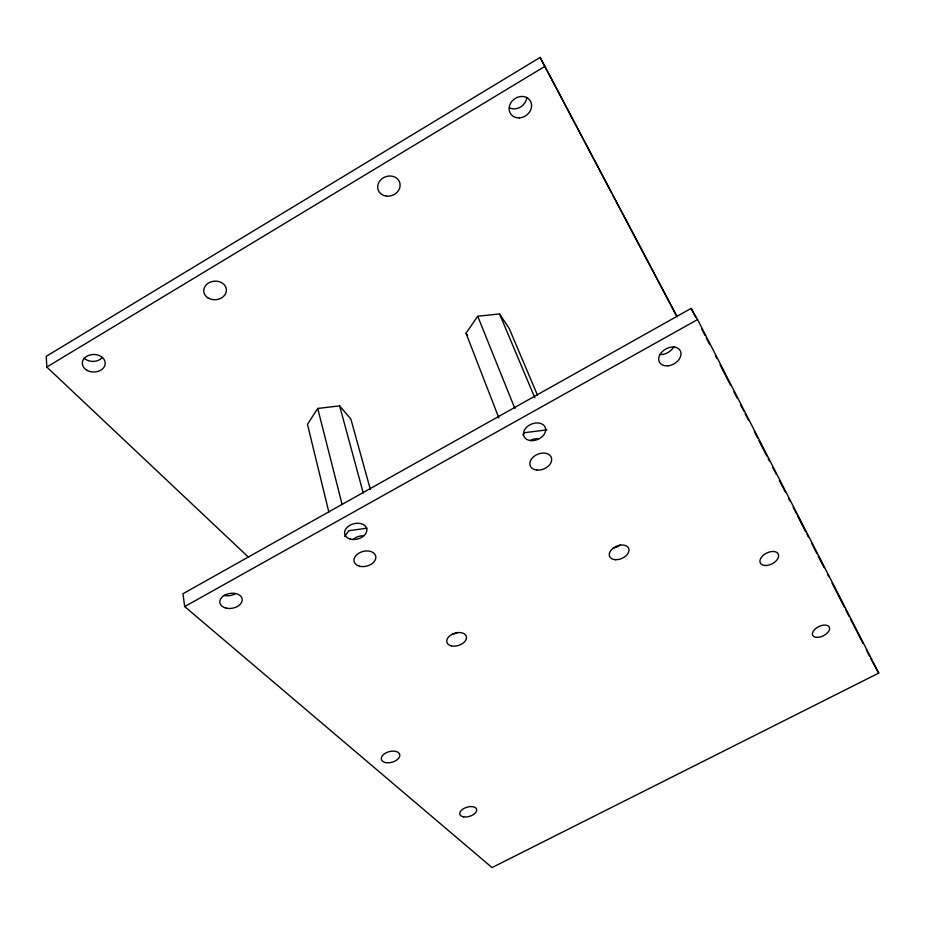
<?xml version="1.0" encoding="UTF-8"?>
<svg xmlns="http://www.w3.org/2000/svg" width="925" height="925" viewBox="0 0 925 925"><rect width="100%" height="100%" fill="white"/><g stroke="black" fill="none" stroke-linecap="round" stroke-linejoin="round"><path stroke-width="1.39" d="M370.347 489.406L350.876 419.118L339.625 405.867L317.714 408.457L307.47 424.344L328.861 512.161M498.864 417.938L466.003 333.208L477.728 316.257L499.535 313.933L509.224 328.514L537.402 394.987M344.701 536.535L348.783 530.707L366.982 528.187M522.949 434.877L524.602 432.68L546.895 429.871M677.239 316.755L540.119 57.431L46.25 356.322L46.805 367.052L248.443 557.162M46.805 367.052L545.149 66.218M691.114 308.407L182.965 593.746L184.688 606.58L492.042 867.569L878.75 673.076L697.577 319.553L691.114 308.407L695.727 317.391M184.688 606.58L697.577 319.553M466.003 333.208L467.553 335.405M872.888 662.682L878.75 673.076M540.119 57.431L611.529 192.828M612.882 195.383L676.21 315.437M701.659 328.942L704.954 335.359M706.272 337.926L709.556 344.343M715.487 355.905L716.806 358.472M720.101 364.889L730.634 385.424M733.93 391.842L737.225 398.259M740.509 404.676L743.804 411.093M745.122 413.66L748.418 420.077M754.337 431.628L757.633 438.057M758.951 440.624L766.86 456.025M768.178 458.592L769.484 461.159M772.78 467.576L776.075 473.993M779.37 480.41L785.29 491.961M788.586 498.378L789.904 500.945M793.199 507.363L796.494 513.78M797.812 516.347L805.71 531.759M807.028 534.326L808.346 536.893M811.641 543.31L816.902 553.578M818.22 556.145L824.152 567.696M827.447 574.113L828.765 576.68M832.049 583.097L844.571 607.494M845.889 610.061L849.173 616.478M850.491 619.045L863.013 643.43M866.297 649.847L869.593 656.264M870.911 658.831L872.229 661.398M499.535 313.933L534.835 397.762M477.728 316.257L514.901 408.596M339.625 405.867L363.213 492.886M317.714 408.457L342.077 504.31M526.741 97.46A11.678 10.094 -36.6 0 1 509.478 107.832M101.9 357.952A11.343 8.764 0.7 0 1 83.955 358.044M620.201 544.998A10.279 6.683 -23.3 0 1 613.009 548.109M673.909 346.424A11.782 8.498 -29.6 0 1 659.421 354.506M235.204 593.838A11.216 7.516 -9.5 0 1 224.162 595.446M457.586 632.446A10.071 6.406 -17.3 0 1 452.672 634.087M353.188 539.31A11.019 7.585 -14.4 0 1 363.664 535.829M530.198 440.566A11.216 7.978 -22.3 0 1 538.512 438.658M519.526 117.868A11.782 10.117 -36.1 0 0 530.476 101.172A11.782 10.117 -36.1 0 0 511.074 102.478A11.782 10.117 -36.1 0 0 519.526 117.868M86.869 370.231A11.435 8.776 0.3 0 0 105.126 364.369A11.435 8.776 0.3 0 0 89.343 355.142A11.435 8.776 0.3 0 0 86.869 370.231M386.442 196.112A11.424 9.909 -20.5 0 0 399.623 182.179A11.424 9.909 -20.5 0 0 380.614 179.982A11.424 9.909 -20.5 0 0 386.442 196.112M207.72 297.734A11.354 9.296 -4.8 0 0 226.22 291.803A11.354 9.296 -4.8 0 0 211.258 281.778A11.354 9.296 -4.8 0 0 207.72 297.734M615.391 559.706A10.36 6.66 -23.2 0 0 628.919 549.126A10.36 6.66 -23.2 0 0 613.078 548.248A10.36 6.66 -23.2 0 0 615.391 559.706M668.151 365.791A11.886 8.498 -29.4 0 0 680.268 350.702A11.886 8.498 -29.4 0 0 661.167 352.83A11.886 8.498 -29.4 0 0 668.151 365.791M816.879 637.394A9.262 5.145 -26.3 0 0 829.598 628.341A9.262 5.145 -26.3 0 0 816.497 627.925A9.262 5.145 -26.3 0 0 816.879 637.394M463.633 816.879A8.764 4.752 -17 0 0 476.699 810.231A8.764 4.752 -17 0 0 464.292 808.265A8.764 4.752 -17 0 0 463.633 816.879M226.105 608.118A11.308 7.504 -9.7 0 0 242.188 599.25A11.308 7.504 -9.7 0 0 224.706 595.18A11.308 7.504 -9.7 0 0 226.105 608.118M451.354 645.858A10.14 6.394 -17.3 0 0 466.478 637.822A10.14 6.394 -17.3 0 0 452.024 634.365A10.14 6.394 -17.3 0 0 451.354 645.858M531.32 440.635A11.539 8.302 -22.6 0 0 545.392 427.836A11.539 8.302 -22.6 0 0 526.961 426.911A11.539 8.302 -22.6 0 0 531.32 440.635M350.263 539.055A11.331 7.874 -14.2 0 0 366.878 529.886A11.331 7.874 -14.2 0 0 350.043 525.215A11.331 7.874 -14.2 0 0 350.263 539.055M359.501 566.204A11.135 7.573 -14.5 0 0 375.851 557.255A11.135 7.573 -14.5 0 0 359.374 552.873A11.135 7.573 -14.5 0 0 359.501 566.204M537.055 470.097A11.343 7.978 -22.3 0 0 551.52 458.095A11.343 7.978 -22.3 0 0 533.725 456.615A11.343 7.978 -22.3 0 0 537.055 470.097M765.056 565.487A10.025 6.024 -26.7 0 0 778.619 555.382A10.025 6.024 -26.7 0 0 764.177 554.572A10.025 6.024 -26.7 0 0 765.056 565.487M385.864 762.628A9.504 5.492 -15.1 0 0 399.831 755.355A9.504 5.492 -15.1 0 0 385.945 752.881A9.504 5.492 -15.1 0 0 385.864 762.628"/></g></svg>
